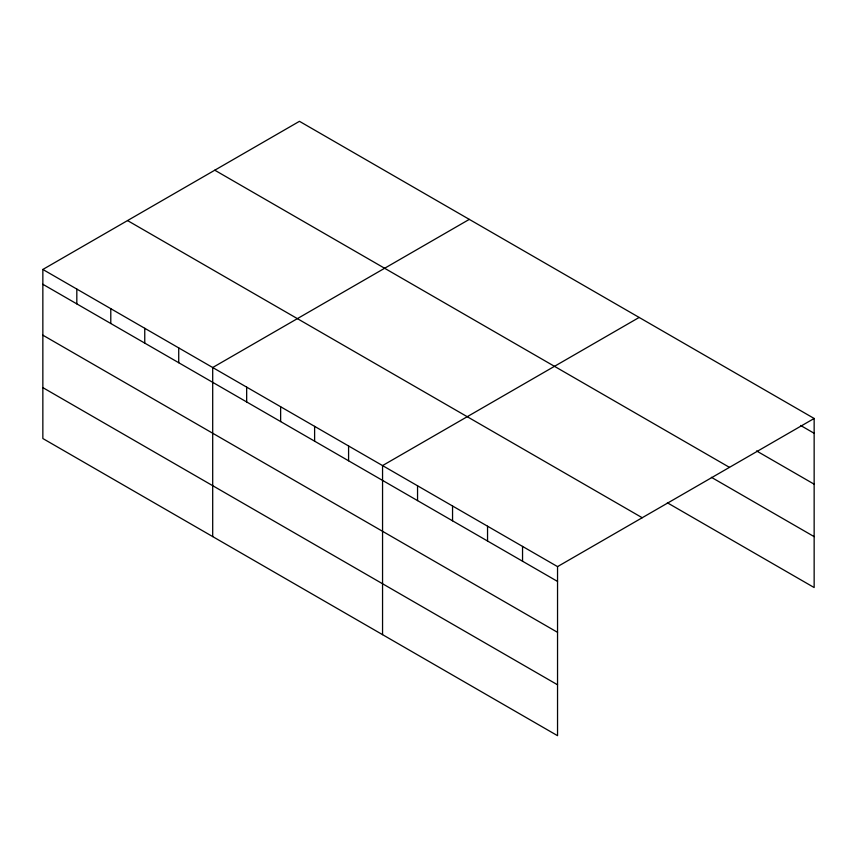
<?xml version="1.0" encoding="UTF-8"?>
<svg xmlns="http://www.w3.org/2000/svg" width="857" height="857" viewBox="0 0 857 857"><rect width="100%" height="100%" fill="white"/><g stroke="black" fill="none" stroke-linecap="round" stroke-linejoin="round"><path stroke-width="1.29" d="M557.543 632.337L557.543 566.616L42.85 269.462L42.85 438.527L557.543 735.681L557.543 632.337L42.85 335.173M667.378 502.802L814.15 587.538L814.15 418.473L299.457 121.319L42.85 269.462M469.304 219.381L212.697 367.524L212.697 536.589M639.151 317.444L382.554 465.587L382.554 634.651M557.543 566.616L814.15 418.473M800.599 425.458L814.15 433.278M756.57 450.943L814.15 484.184M214.775 170.2L729.468 467.365M711.406 477.317L814.15 536.632M127.532 220.57L642.225 517.735M42.85 284.278L557.543 581.432M42.85 387.621L557.543 684.786M522.545 546.412L522.545 561.228M487.547 526.209L487.547 541.013M452.55 506.005L452.55 520.81M417.552 485.79L417.552 500.606M348.585 445.972L348.585 460.787M314.615 426.368L314.615 441.173M280.635 406.754L280.635 421.558M246.666 387.139L246.666 401.944M178.727 347.91L178.727 362.725M144.758 328.306L144.758 343.111M110.789 308.691L110.789 323.496M76.819 289.077L76.819 303.881"/></g></svg>
